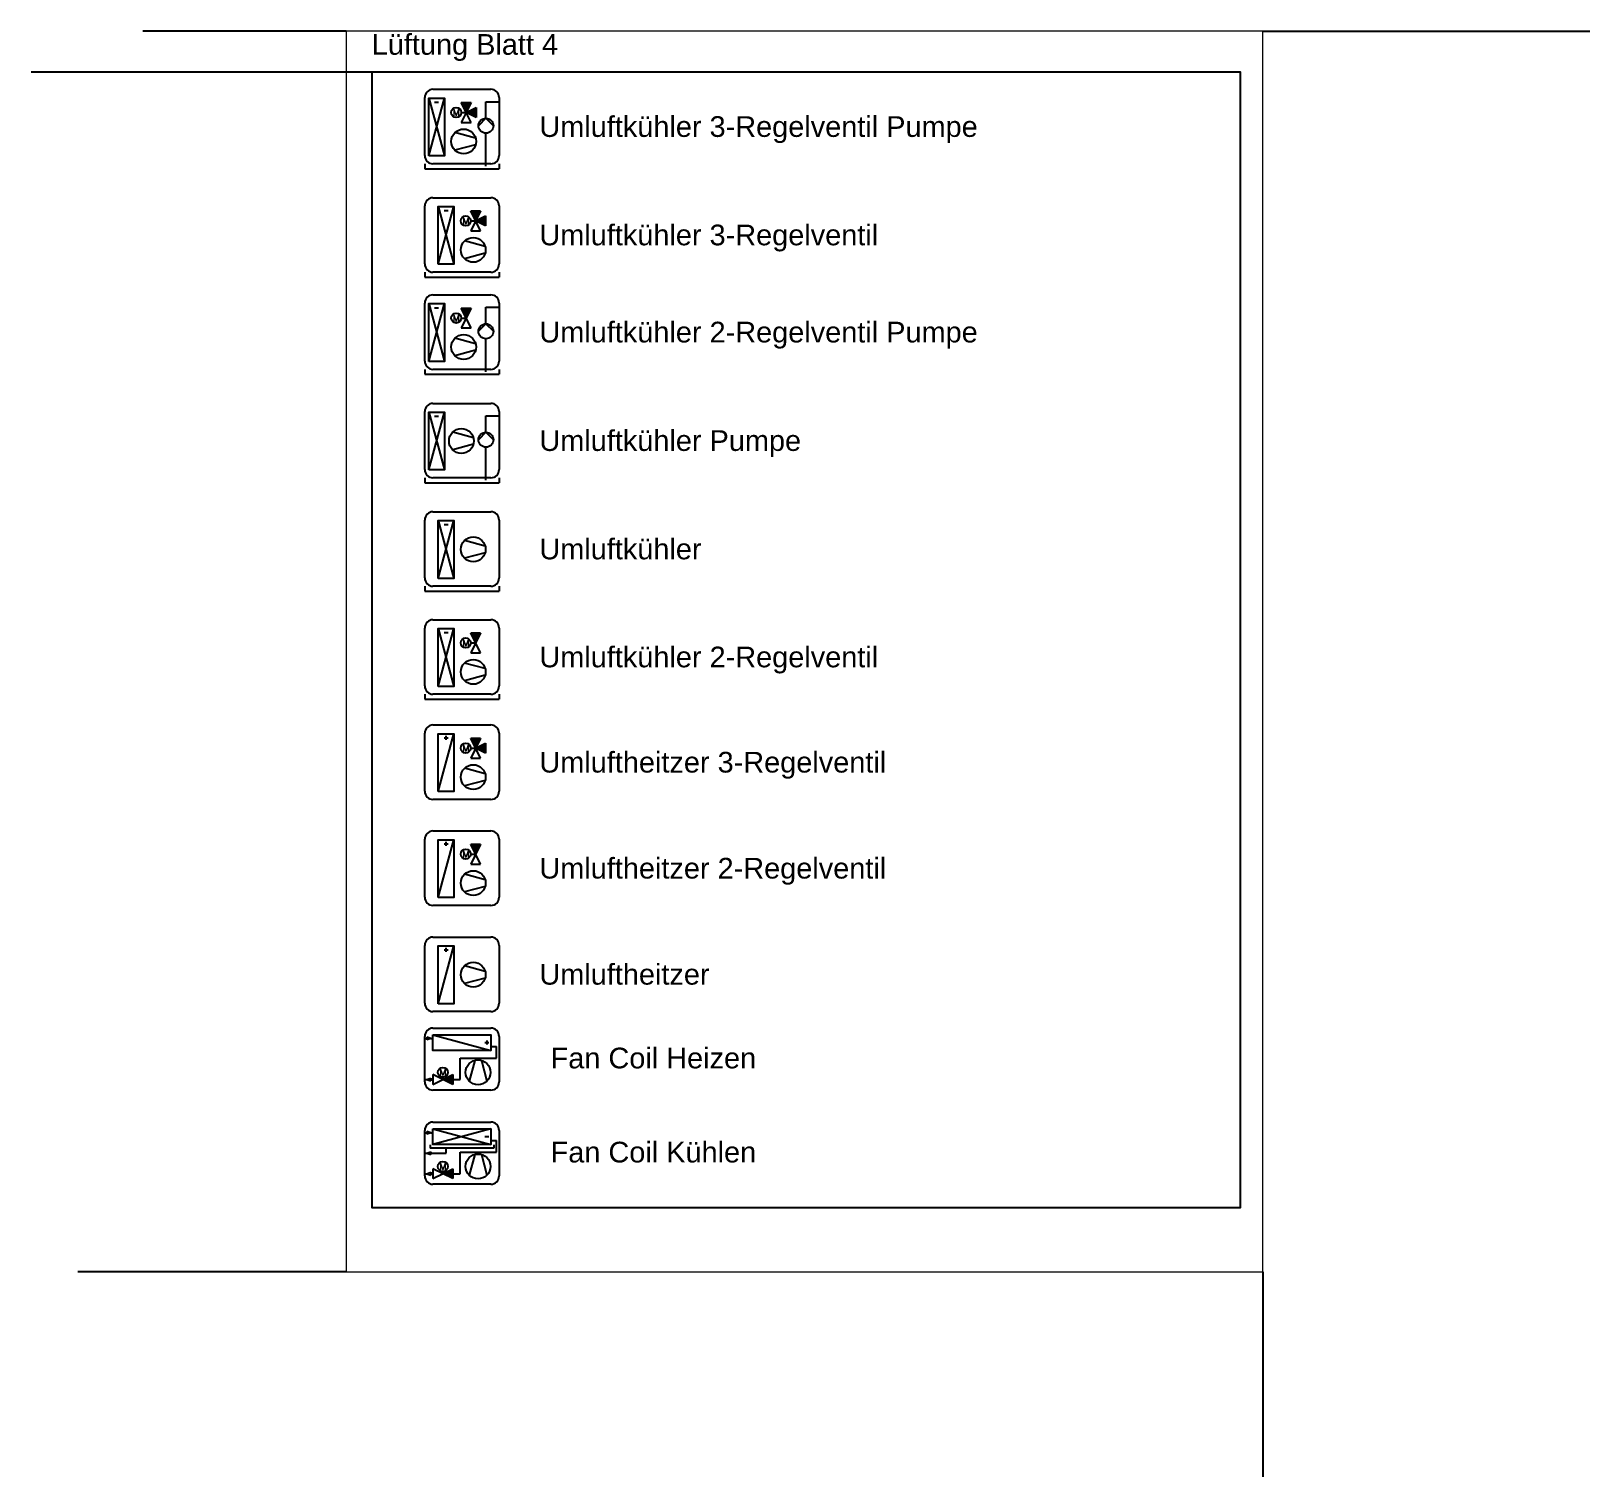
# Paper-space layout 'Blatt 4' of a CAD drawing. Header units: millimetres. Extents: x 837 to 1194, y 48 to 379.
# The model-space entities are those that its viewports show. They can reach past a viewport. Long polylines and large blocks are cut down to what shows.
import ezdxf
from ezdxf.enums import TextEntityAlignment as Align

# ---------------------------------------------------------------- set-up
doc = ezdxf.new("R2010")
doc.units = ezdxf.units.MM
doc.layers.add('Z_Format', color=7, linetype='Continuous', plot=False)
doc.styles.add('Romans', font='Romans.shx')
doc.styles.get("Standard").update_dxf_attribs({"font": 'arial.ttf'})

# ---------------------------------------------------------------- blocks, each defined once
blk = doc.blocks.new('Umluftkühler 3-Regelventil Pumpe')
at = {"linetype": 'Continuous', "lineweight": -3}
for points in [[(111, 290), (-9, 290), (51, 170)], [(51, 170), (171, 230), (171, 110)]]:
    blk.add_hatch(color=256, dxfattribs=at).paths.add_polyline_path(points)
for p, q in [((-350, 450), (350, 450)), ((-450, -350), (-450, 350)), ((-402, -355), (-212, 345)), ((-402, 345), (-212, -355)), ((-332, 295), (-282, 295)), ((-9, 290), (111, 290)), ((290, 100), (290, 300)), ((290, 300), (450, 300)), ((450, 350), (450, -350)), ((-9, 170), (51, 170)), ((290, 100), (200, 10)), ((290, 100), (380, 10)), ((165, -140), (-84, -73)), ((290, -480), (290, -80)), ((165, -220), (-84, -287)), ((-450, -450), (-450, -510)), ((-450, -510), (450, -510)), ((350, -450), (-350, -450)), ((450, -450), (450, -510))]:
    blk.add_line(p, q)
for p, q in [((111, 290), (-9, 50)), ((111, 50), (-9, 290)), ((51, 170), (171, 230)), ((171, 230), (171, 110)), ((-9, 50), (111, 50)), ((171, 110), (51, 170))]:
    blk.add_line(p, q, dxfattribs=at)
blk.add_lwpolyline([(-402, -355), (-402, 345), (-212, 345), (-212, -355), (-402, -355)])
for centre, radius in [((-69, 170), 60), ((290, 10), 90), ((21, -180), 150)]:
    blk.add_circle(centre, radius)
for centre, start, end in [((-350, 350), 90, 180), ((350, 350), 0, 90), ((-350, -350), 180, 270), ((350, -350), 270, 0)]:
    blk.add_arc(centre, 100, start, end)
at = {"style": 'Romans'}
blk.add_text('M', height=80, dxfattribs=at).set_placement((-69, 170), align=Align.MIDDLE_CENTER)
blk = doc.blocks.new('Umluftkühler 3-Regelventil')
at = {"linetype": 'Continuous', "lineweight": -3}
for points in [[(226, 290), (106, 290), (166, 170)], [(166, 170), (286, 230), (286, 110)]]:
    blk.add_hatch(color=256, dxfattribs=at).paths.add_polyline_path(points)
for p, q in [((-350, 450), (350, 450)), ((-450, -350), (-450, 350)), ((-286, -355), (-96, 345)), ((-286, 345), (-96, -355)), ((-216, 295), (-166, 295)), ((106, 290), (226, 290)), ((450, 350), (450, -350)), ((106, 170), (166, 170)), ((281, -140), (31, -73)), ((281, -220), (31, -287)), ((-450, -450), (-450, -510)), ((-450, -510), (450, -510)), ((350, -450), (-350, -450)), ((450, -450), (450, -510))]:
    blk.add_line(p, q)
for p, q in [((226, 290), (106, 50)), ((226, 50), (106, 290)), ((166, 170), (286, 230)), ((286, 230), (286, 110)), ((106, 50), (226, 50)), ((286, 110), (166, 170))]:
    blk.add_line(p, q, dxfattribs=at)
blk.add_lwpolyline([(-286, -355), (-286, 345), (-96, 345), (-96, -355), (-286, -355)])
for centre, radius in [((46, 170), 60), ((136, -180), 150)]:
    blk.add_circle(centre, radius)
for centre, start, end in [((-350, 350), 90, 180), ((350, 350), 0, 90), ((-350, -350), 180, 270), ((350, -350), 270, 0)]:
    blk.add_arc(centre, 100, start, end)
at = {"style": 'Romans'}
blk.add_text('M', height=80, dxfattribs=at).set_placement((46, 170), align=Align.MIDDLE_CENTER)
blk = doc.blocks.new('Umluftkühler 2-Regelventil Pumpe')
at = {"linetype": 'Continuous', "lineweight": -3}
blk.add_hatch(color=256, dxfattribs=at).paths.add_polyline_path([(111, 290), (-9, 290), (51, 170)])
for p, q in [((-350, 450), (350, 450)), ((-450, -350), (-450, 350)), ((-402, -355), (-212, 345)), ((-402, 345), (-212, -355)), ((-332, 295), (-282, 295)), ((-9, 290), (111, 290)), ((290, 100), (290, 300)), ((290, 300), (450, 300)), ((450, 350), (450, -350)), ((-9, 170), (51, 170)), ((290, 100), (200, 10)), ((290, 100), (380, 10)), ((165, -140), (-84, -73)), ((290, -480), (290, -80)), ((165, -220), (-84, -287)), ((-450, -450), (-450, -510)), ((-450, -510), (450, -510)), ((350, -450), (-350, -450)), ((450, -450), (450, -510))]:
    blk.add_line(p, q)
for p, q in [((111, 290), (-9, 50)), ((111, 50), (-9, 290)), ((-9, 50), (111, 50))]:
    blk.add_line(p, q, dxfattribs=at)
blk.add_lwpolyline([(-402, -355), (-402, 345), (-212, 345), (-212, -355), (-402, -355)])
for centre, radius in [((-69, 170), 60), ((290, 10), 90), ((21, -180), 150)]:
    blk.add_circle(centre, radius)
for centre, start, end in [((-350, 350), 90, 180), ((350, 350), 0, 90), ((-350, -350), 180, 270), ((350, -350), 270, 0)]:
    blk.add_arc(centre, 100, start, end)
at = {"style": 'Romans'}
blk.add_text('M', height=80, dxfattribs=at).set_placement((-69, 170), align=Align.MIDDLE_CENTER)
blk = doc.blocks.new('Umluftkühler Pumpe')
for p, q in [((-350, 450), (350, 450)), ((-450, -350), (-450, 350)), ((-402, -355), (-212, 345)), ((-402, 345), (-212, -355)), ((-332, 295), (-282, 295)), ((290, 100), (290, 300)), ((290, 300), (450, 300)), ((450, 350), (450, -350)), ((139, 35), (-111, 102)), ((290, 100), (200, 10)), ((290, 100), (380, 10)), ((139, -45), (-111, -112)), ((290, -480), (290, -80)), ((-450, -450), (-450, -510)), ((-450, -510), (450, -510)), ((350, -450), (-350, -450)), ((450, -450), (450, -510))]:
    blk.add_line(p, q)
blk.add_lwpolyline([(-402, -355), (-402, 345), (-212, 345), (-212, -355), (-402, -355)])
for centre, radius in [((-6, -5), 150), ((290, 10), 90)]:
    blk.add_circle(centre, radius)
for centre, start, end in [((-350, 350), 90, 180), ((350, 350), 0, 90), ((-350, -350), 180, 270), ((350, -350), 270, 0)]:
    blk.add_arc(centre, 100, start, end)
blk = doc.blocks.new('Umluftkühler')
for p, q in [((-350, 450), (350, 450)), ((-450, -350), (-450, 350)), ((-286, -355), (-96, 345)), ((-286, 345), (-96, -355)), ((-216, 295), (-166, 295)), ((450, 350), (450, -350)), ((281, 35), (31, 102)), ((281, -45), (31, -112)), ((-450, -450), (-450, -510)), ((-450, -510), (450, -510)), ((350, -450), (-350, -450)), ((450, -450), (450, -510))]:
    blk.add_line(p, q)
blk.add_lwpolyline([(-286, -355), (-286, 345), (-96, 345), (-96, -355), (-286, -355)])
blk.add_circle((136, -5), 150)
for centre, start, end in [((-350, 350), 90, 180), ((350, 350), 0, 90), ((-350, -350), 180, 270), ((350, -350), 270, 0)]:
    blk.add_arc(centre, 100, start, end)
blk = doc.blocks.new('Umluftheitzer 3-Regelventil')
at = {"linetype": 'Continuous', "lineweight": -3}
for points in [[(226, 290), (106, 290), (166, 170)], [(166, 170), (286, 230), (286, 110)]]:
    blk.add_hatch(color=256, dxfattribs=at).paths.add_polyline_path(points)
for p, q in [((-350, 450), (350, 450)), ((-450, -350), (-450, 350)), ((-286, -355), (-96, 345)), ((-216, 295), (-166, 295)), ((-191, 270), (-191, 320)), ((106, 290), (226, 290)), ((450, 350), (450, -350)), ((106, 170), (166, 170)), ((281, -140), (31, -73)), ((281, -220), (31, -287)), ((350, -450), (-350, -450))]:
    blk.add_line(p, q)
for p, q in [((226, 290), (106, 50)), ((226, 50), (106, 290)), ((166, 170), (286, 230)), ((286, 230), (286, 110)), ((106, 50), (226, 50)), ((286, 110), (166, 170))]:
    blk.add_line(p, q, dxfattribs=at)
blk.add_lwpolyline([(-286, -355), (-286, 345), (-96, 345), (-96, -355), (-286, -355)])
for centre, radius in [((46, 170), 60), ((136, -180), 150)]:
    blk.add_circle(centre, radius)
for centre, start, end in [((-350, 350), 90, 180), ((350, 350), 0, 90), ((-350, -350), 180, 270), ((350, -350), 270, 0)]:
    blk.add_arc(centre, 100, start, end)
at = {"style": 'Romans'}
blk.add_text('M', height=80, dxfattribs=at).set_placement((46, 170), align=Align.MIDDLE_CENTER)
blk = doc.blocks.new('Umluftheitzer 2-Regelventil')
at = {"linetype": 'Continuous', "lineweight": -3}
blk.add_hatch(color=256, dxfattribs=at).paths.add_polyline_path([(226, 290), (106, 290), (166, 170)])
for p, q in [((-350, 450), (350, 450)), ((-450, -350), (-450, 350)), ((-286, -355), (-96, 345)), ((-216, 295), (-166, 295)), ((-191, 270), (-191, 320)), ((106, 290), (226, 290)), ((450, 350), (450, -350)), ((106, 170), (166, 170)), ((281, -140), (31, -73)), ((281, -220), (31, -287)), ((350, -450), (-350, -450))]:
    blk.add_line(p, q)
for p, q in [((226, 290), (106, 50)), ((226, 50), (106, 290)), ((106, 50), (226, 50))]:
    blk.add_line(p, q, dxfattribs=at)
blk.add_lwpolyline([(-286, -355), (-286, 345), (-96, 345), (-96, -355), (-286, -355)])
for centre, radius in [((46, 170), 60), ((136, -180), 150)]:
    blk.add_circle(centre, radius)
for centre, start, end in [((-350, 350), 90, 180), ((350, 350), 0, 90), ((-350, -350), 180, 270), ((350, -350), 270, 0)]:
    blk.add_arc(centre, 100, start, end)
at = {"style": 'Romans'}
blk.add_text('M', height=80, dxfattribs=at).set_placement((46, 170), align=Align.MIDDLE_CENTER)
blk = doc.blocks.new('Umluftheitzer')
for p, q in [((-350, 450), (350, 450)), ((-450, -350), (-450, 350)), ((-286, -355), (-96, 345)), ((-216, 295), (-166, 295)), ((-191, 270), (-191, 320)), ((450, 350), (450, -350)), ((281, 35), (31, 102)), ((281, -45), (31, -112)), ((350, -450), (-350, -450))]:
    blk.add_line(p, q)
blk.add_lwpolyline([(-286, -355), (-286, 345), (-96, 345), (-96, -355), (-286, -355)])
blk.add_circle((136, -5), 150)
for centre, start, end in [((-350, 350), 90, 180), ((350, 350), 0, 90), ((-350, -350), 180, 270), ((350, -350), 270, 0)]:
    blk.add_arc(centre, 100, start, end)
blk = doc.blocks.new('Umluftkühler 2-Regelventil')
at = {"linetype": 'Continuous', "lineweight": -3}
blk.add_hatch(color=256, dxfattribs=at).paths.add_polyline_path([(226, 290), (106, 290), (166, 170)])
for p, q in [((-350, 450), (350, 450)), ((-450, -350), (-450, 350)), ((-286, -355), (-96, 345)), ((-286, 345), (-96, -355)), ((-216, 295), (-166, 295)), ((106, 290), (226, 290)), ((450, 350), (450, -350)), ((106, 170), (166, 170)), ((281, -140), (31, -73)), ((281, -220), (31, -287)), ((-450, -450), (-450, -510)), ((-450, -510), (450, -510)), ((350, -450), (-350, -450)), ((450, -450), (450, -510))]:
    blk.add_line(p, q)
for p, q in [((226, 290), (106, 50)), ((226, 50), (106, 290)), ((106, 50), (226, 50))]:
    blk.add_line(p, q, dxfattribs=at)
blk.add_lwpolyline([(-286, -355), (-286, 345), (-96, 345), (-96, -355), (-286, -355)])
for centre, radius in [((46, 170), 60), ((136, -180), 150)]:
    blk.add_circle(centre, radius)
for centre, start, end in [((-350, 350), 90, 180), ((350, 350), 0, 90), ((-350, -350), 180, 270), ((350, -350), 270, 0)]:
    blk.add_arc(centre, 100, start, end)
at = {"style": 'Romans'}
blk.add_text('M', height=80, dxfattribs=at).set_placement((46, 170), align=Align.MIDDLE_CENTER)
blk = doc.blocks.new('Fan Coil Heizen')
at = {"linetype": 'Continuous'}
blk.add_hatch(color=256, dxfattribs=at).paths.add_polyline_path([(-110, -307), (-110, -188), (-230, -248)])
for p, q in [((-450, -275), (-450, 275)), ((-450, 248), (-424, 248)), ((-376, 248), (-424, 264)), ((-424, 264), (-424, 231)), ((-376, 248), (-424, 231)), ((-376, 248), (-350, 248)), ((-350, 375), (350, 375)), ((-350, 295), (350, 105)), ((275, 200), (325, 200)), ((300, 225), (300, 175)), ((450, 275), (450, -275)), ((-22, -248), (-22, 13)), ((-22, 13), (418, 13)), ((350, 152), (418, 152)), ((418, 13), (418, 152)), ((-110, -307), (-350, -188)), ((-350, -188), (-350, -307)), ((-350, -307), (-110, -188)), ((-110, -188), (-110, -307)), ((155, -15), (87, -265)), ((235, -15), (302, -265)), ((-450, -248), (-424, -248)), ((-424, -248), (-376, -231)), ((-424, -248), (-376, -264)), ((-376, -231), (-376, -264)), ((-376, -248), (-350, -248)), ((-376, -248), (-350, -248)), ((350, -375), (-350, -375)), ((-230, -220), (-230, -248)), ((-110, -248), (-22, -248))]:
    blk.add_line(p, q, dxfattribs=at)
blk.add_lwpolyline([(-350, 295), (350, 295), (350, 105), (-350, 105), (-350, 295)], dxfattribs=at)
for centre, radius in [((-230, -160), 60), ((195, -160), 150)]:
    blk.add_circle(centre, radius, dxfattribs=at)
for centre, start, end in [((-350, 275), 90, 180), ((350, 275), 0, 90), ((-350, -275), 180, 270), ((350, -275), 270, 0)]:
    blk.add_arc(centre, 100, start, end, dxfattribs=at)
at = {"linetype": 'Continuous', "style": 'Romans'}
blk.add_text('M', height=80, dxfattribs=at).set_placement((-230, -160), align=Align.MIDDLE_CENTER)
blk = doc.blocks.new('Fan Coil Kühlen')
at = {"linetype": 'Continuous'}
blk.add_hatch(color=256, dxfattribs=at).paths.add_polyline_path([(-110, -307), (-110, -188), (-230, -248)])
for p, q in [((-450, -275), (-450, 275)), ((-450, 248), (-424, 248)), ((-376, 248), (-424, 264)), ((-424, 264), (-424, 231)), ((-376, 248), (-424, 231)), ((-376, 248), (-350, 248)), ((-350, 375), (350, 375)), ((-350, 295), (350, 105)), ((350, 295), (-350, 105)), ((275, 200), (325, 200)), ((450, 275), (450, -275)), ((-450, 0), (-424, 0)), ((-424, 0), (-376, 17)), ((-424, 0), (-376, -17)), ((-384, 102), (-384, 60)), ((384, 60), (-384, 60)), ((-376, 17), (-376, -17)), ((-376, 0), (-189, 0)), ((-376, 0), (-350, 0)), ((-189, 0), (-189, 60)), ((-22, -248), (-22, 13)), ((-22, 13), (418, 13)), ((350, 152), (418, 152)), ((384, 102), (384, 60)), ((418, 13), (418, 152)), ((-110, -307), (-350, -188)), ((-350, -188), (-350, -307)), ((-350, -307), (-110, -188)), ((-110, -188), (-110, -307)), ((155, -15), (87, -265)), ((235, -15), (302, -265)), ((-450, -248), (-424, -248)), ((-424, -248), (-376, -231)), ((-424, -248), (-376, -264)), ((-376, -231), (-376, -264)), ((-376, -248), (-350, -248)), ((-376, -248), (-350, -248)), ((350, -375), (-350, -375)), ((-230, -220), (-230, -248)), ((-110, -248), (-22, -248))]:
    blk.add_line(p, q, dxfattribs=at)
blk.add_lwpolyline([(-350, 295), (350, 295), (350, 105), (-350, 105), (-350, 295)], dxfattribs=at)
for centre, radius in [((-230, -160), 60), ((195, -160), 150)]:
    blk.add_circle(centre, radius, dxfattribs=at)
for centre, start, end in [((-350, 275), 90, 180), ((350, 275), 0, 90), ((-350, -275), 180, 270), ((350, -275), 270, 0)]:
    blk.add_arc(centre, 100, start, end, dxfattribs=at)
at = {"linetype": 'Continuous', "style": 'Romans'}
blk.add_text('M', height=80, dxfattribs=at).set_placement((-230, -160), align=Align.MIDDLE_CENTER)

msp = doc.modelspace()

# ---------------------------------------------------------------- linework, layer by layer
msp.add_lwpolyline([(5800, -38446), (5800, -52166), (16300, -52166), (16300, -38446), (5800, -38446)])

# ---------------------------------------------------------------- block references
for name, p in [('Umluftkühler 3-Regelventil Pumpe', (6890, -39103)), ('Umluftkühler 3-Regelventil', (6890, -40413)), ('Umluftkühler 2-Regelventil Pumpe', (6890, -41587)), ('Umluftkühler Pumpe', (6890, -42898)), ('Umluftkühler', (6890, -44208)), ('Umluftkühler 2-Regelventil', (6890, -45513)), ('Umluftheitzer 3-Regelventil', (6890, -46785)), ('Umluftheitzer 2-Regelventil', (6890, -48066)), ('Umluftheitzer', (6890, -49348)), ('Fan Coil Heizen', (6890, -50373)), ('Fan Coil Kühlen', (6890, -51510))]:
    msp.add_blockref(name, p)

# ---------------------------------------------------------------- texts
at = {"color": 7}
for s, p in [('Umluftkühler 3-Regelventil Pumpe', (7826, -39103)), ('Umluftkühler 3-Regelventil ', (7826, -40413)), ('Umluftkühler 2-Regelventil Pumpe', (7826, -41587)), ('Umluftkühler Pumpe', (7826, -42898)), ('Umluftkühler ', (7826, -44208)), ('Umluftkühler 2-Regelventil', (7826, -45513)), ('Umluftheitzer 3-Regelventil ', (7826, -46785)), ('Umluftheitzer 2-Regelventil', (7826, -48066)), ('Umluftheitzer', (7826, -49348)), ('Fan Coil Heizen', (7962, -50360)), ('Fan Coil Kühlen', (7962, -51497))]:
    msp.add_text(s, height=250, dxfattribs=at).set_placement(p, align=Align.MIDDLE_LEFT)
at = {"insert": (5800, -38148), "char_height": 250, "attachment_point": 4}
msp.add_mtext_dynamic_manual_height_columns('Lüftung Blatt 4', width=4100.87, gutter_width=12.5, heights=[0], dxfattribs=at)

psp = doc.layouts.new('Blatt 4')

# ---------------------------------------------------------------- linework, layer by layer
at = {"layer": 'Z_Format'}
for p, q in [((908.75, 379), (862.16, 379)), ((1118.75, 379), (1193.65, 379)), ((914.63, 369.6), (836.61, 369.6)), ((908.75, 94.84), (847.27, 94.84)), ((1118.75, 94.84), (1118.75, 47.9))]:
    psp.add_line(p, q, dxfattribs=at)

# ---------------------------------------------------------------- viewports
at = {"layer": 'Z_Format', "view_target_point": (-2628, -2975.5)}
psp.add_viewport(center=(1013.75, 236.92), size=(210, 284.164), view_center_point=(13658.38, -42471.89), view_height=14993.941, dxfattribs=at)

doc.saveas('drawing.dxf')
